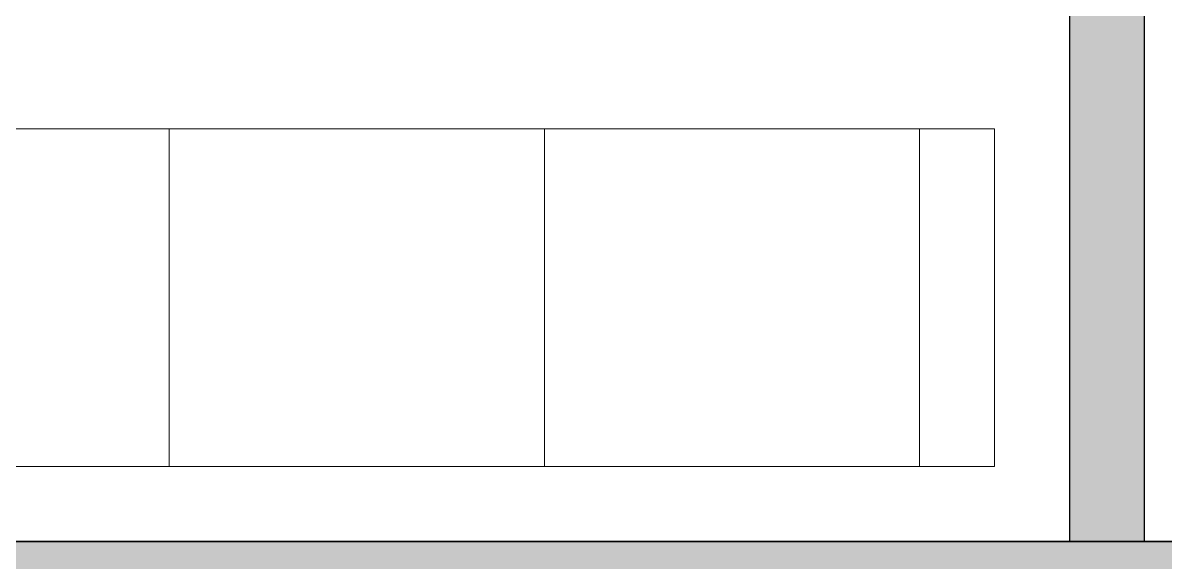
# Model space of a CAD drawing. Header units: millimetres. Extents: x -1336 to 24201, y -1370 to 16142.
# Drawn here: x 2305 to 3828, y -28 to 691 of the extents above; entities that cross this region are included whole.
import ezdxf

# ---------------------------------------------------------------- set-up
doc = ezdxf.new("R2010")
doc.units = ezdxf.units.MM
for name, color, linetype, lineweight in [('A-FLOOR-ZONE', 7, 'Continuous', 13), ('A-STOR-RACK', 7, 'Continuous', 13), ('A-WALL-EXIST', 7, 'Continuous', 35), ('A-WALL-NEW', 7, 'Continuous', 25)]:
    doc.layers.add(name, color=color, linetype=linetype, lineweight=lineweight)

msp = doc.modelspace()

# ---------------------------------------------------------------- hatches: boundary and pattern name
at = {"layer": 'A-WALL-EXIST'}
h = msp.add_hatch(color=8, dxfattribs=at)
h.dxf.hatch_style = 1
h.paths.add_polyline_path([(0, -150), (6600, -150), (6600, 0), (0, 0)])
at = {"layer": 'A-WALL-NEW'}
h = msp.add_hatch(color=9, dxfattribs=at)
h.dxf.hatch_style = 1
h.paths.add_polyline_path([(3700, 0), (3800, 0), (3800, 2500), (3700, 2500)])

# ---------------------------------------------------------------- linework, layer by layer
at = {"layer": 'A-FLOOR-ZONE'}
for points in [[(0, 0), (6450, 0), (6450, 4999), (8800, 4999), (8800, 14200), (0, 14200)], [(6450, 0), (6450, 2500), (3800, 2500), (3800, 0), (6450, 0)], [(3800, 0), (3800, 2100), (0, 2100), (0, 0), (3800, 0)]]:
    msp.add_lwpolyline(points, close=True, dxfattribs=at)
at = {"layer": 'A-STOR-RACK'}
for p, q in [((2500, 100), (2500, 550)), ((3000, 100), (3000, 550)), ((3500, 100), (3500, 550))]:
    msp.add_line(p, q, dxfattribs=at)
msp.add_lwpolyline([(100, 100), (3600, 100), (3600, 550), (100, 550)], close=True, dxfattribs=at)
at = {"layer": 'A-WALL-EXIST'}
msp.add_lwpolyline([(0, -150), (6600, -150), (6600, 0), (0, 0)], close=True, dxfattribs=at)
at = {"layer": 'A-WALL-NEW'}
msp.add_lwpolyline([(3700, 0), (3800, 0), (3800, 2500), (3700, 2500)], close=True, dxfattribs=at)
at = {"layer": 'Defpoints'}
msp.add_point((3800, 0), dxfattribs=at)
msp.add_point((3800, 0), dxfattribs=at)
msp.add_point((3800, 0), dxfattribs=at)

doc.saveas('drawing.dxf')
